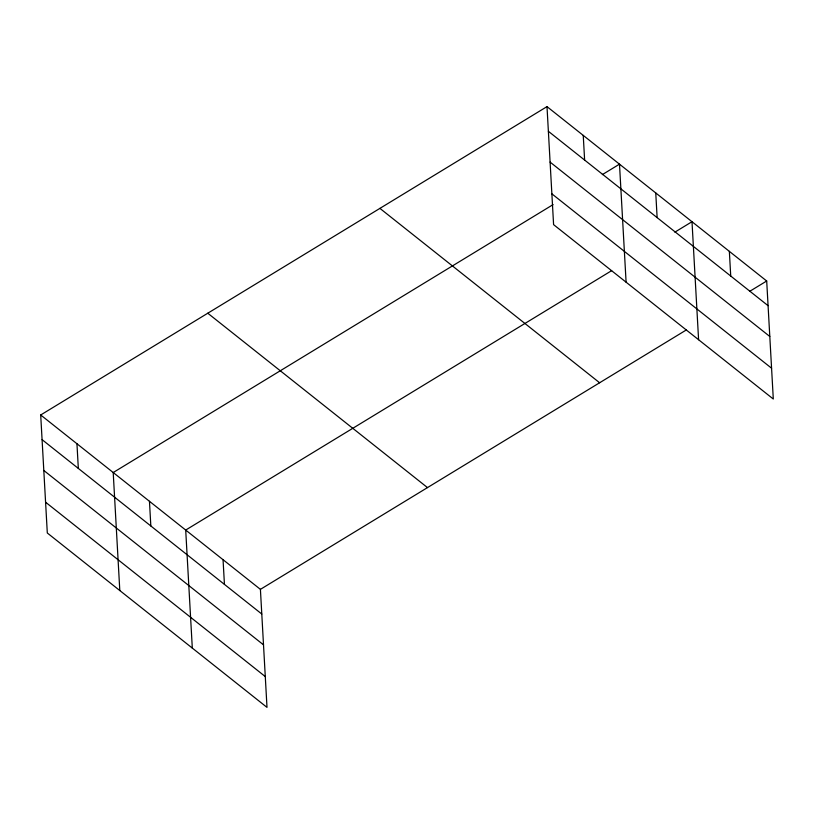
<?xml version="1.0" encoding="UTF-8"?>
<svg xmlns="http://www.w3.org/2000/svg" width="814" height="814" viewBox="0 0 814 814"><rect width="100%" height="100%" fill="white"/><g stroke="black" fill="none" stroke-linecap="round" stroke-linejoin="round"><path stroke-width="1.22" d="M40.7 414.977L260.409 589.356L267.002 707.376L47.304 532.997L40.7 414.977L546.998 106.624L766.696 281.003L773.3 399.023L553.591 224.644L546.998 106.624M553.093 204.609L113.207 472.527L119.8 590.547M602.36 174.603L619.495 164.163L626.098 282.193M611.68 270.635L185.704 530.067L192.308 648.086M674.867 232.153L692.002 221.713L698.595 339.733M260.409 589.356L686.375 329.924M749.562 291.432L766.696 281.003M548.371 131.298L768.08 305.677M550.091 162.098L769.8 336.477M551.872 193.834L771.58 368.223M379.914 208.374L599.623 382.763M207.774 313.217L427.482 487.596M42.084 439.652L261.793 614.031M43.803 470.461L263.512 644.841M45.574 502.197L265.283 676.576M729.354 251.353L730.728 276.027M655.748 192.938L657.132 217.613M583.241 135.389L584.625 160.073M223.056 559.717L224.44 584.391M149.461 501.292L150.834 525.966M76.954 443.752L78.327 468.426"/></g></svg>
